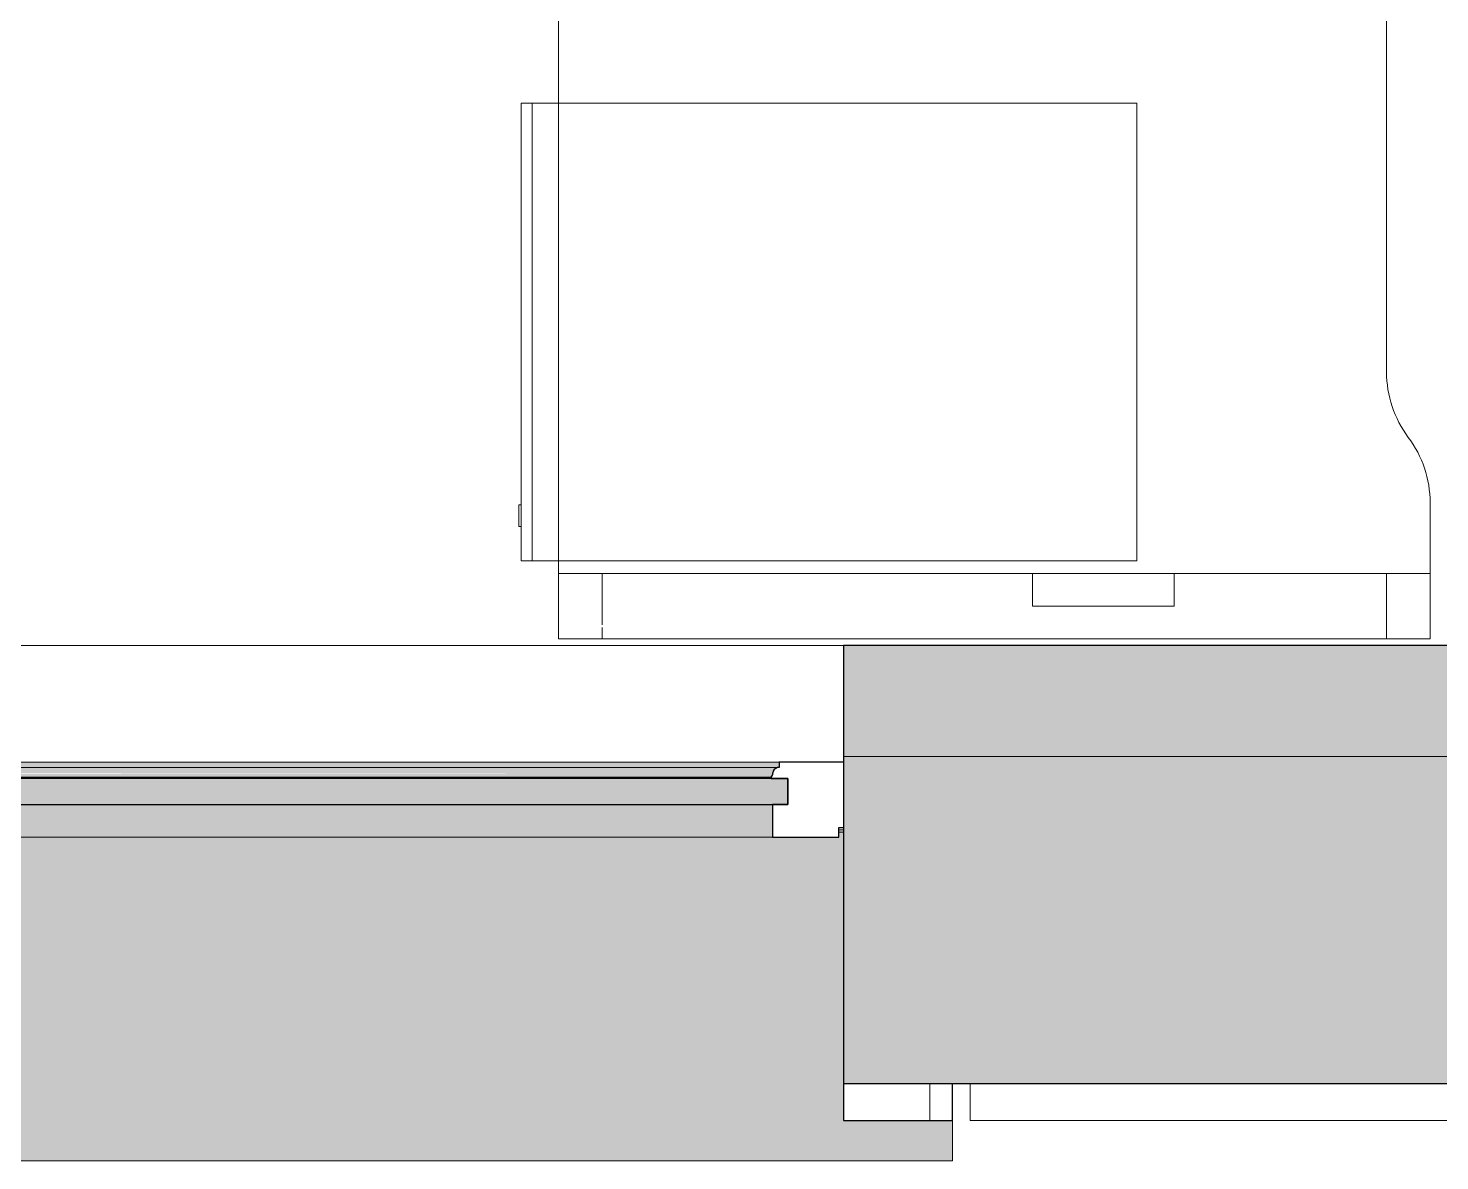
# Model space of a CAD drawing. Header units: millimetres. Extents: x 155927 to 326028, y -36033 to 97293.
# Drawn here: x 221444 to 222740, y 8897 to 9936 of the extents above; entities that cross this region are included whole.
import ezdxf

# ---------------------------------------------------------------- set-up
doc = ezdxf.new("R2010")
doc.units = ezdxf.units.MM
doc.header["$MEASUREMENT"] = 0
for name, color, linetype, lineweight in [('A-GLAZ', 7, 'CONTINUOUS', 9), ('A-GLAZ-CURT', 7, 'CONTINUOUS', 9), ('A-WALL', 7, 'CONTINUOUS', 9), ('A-WALL-PATT', 7, 'CONTINUOUS', 9), ('I-FURN', 8, 'CONTINUOUS', 9), ('I-WALL', 7, 'CONTINUOUS', 9)]:
    doc.layers.add(name, color=color, linetype=linetype, lineweight=lineweight)

msp = doc.modelspace()

# ---------------------------------------------------------------- hatches: boundary and pattern name
at = {"layer": 'A-GLAZ'}
for points in [[(222129.8, 9257.5), (222133.6, 9257.5), (222133.6, 9262.5), (220852, 9262.5), (220852, 9257.5), (222127.8, 9257.5)], [(222127.8, 9252.6), (222129.6, 9256.2), (222129.8, 9257.5), (220854.9, 9257), (220857.6, 9253.9), (220858.3, 9252.6), (222127.4, 9252.6)], [(222126.4, 9248.6), (222127.6, 9252.6), (220858, 9251.5), (220859.3, 9248.6), (222081, 9248.6)], [(222141.6, 9223.6), (222141.6, 9247.5), (220844.1, 9247.5), (220844.1, 9223.6)], [(222126.4, 9247.5), (222126.4, 9248.6), (222081, 9247.5)], [(222127.6, 9193.6), (222127.6, 9223.6), (220858, 9223.6), (220858, 9193.6)], [(222292.8, 8896.6), (222292.8, 8933.6), (222192.8, 8933.6), (222192.8, 9198.3), (222188.5, 9198.3), (222188.5, 9193.6), (220797.2, 9193.6), (220797.2, 9198.3), (219421.5, 9198.3), (219421.5, 9193.6), (218030.2, 9193.6), (218030.2, 9198.3), (216654.5, 9198.3), (216654.5, 9193.6), (215263.2, 9193.6), (215263.2, 9198.3), (215258.8, 9198.3), (215258.8, 8896.6), (222192.8, 8896.6)]]:
    msp.add_hatch(color=256, dxfattribs=at).paths.add_polyline_path(points, flags=0)
h = msp.add_hatch(color=256, dxfattribs=at)
h.paths.add_polyline_path([(222192.8, 9198.3), (222192.8, 9200.4), (222188.5, 9200.4), (222188.5, 9198.3)], flags=0)
h.paths.add_polyline_path([(220564.5, 9198.3), (220797.2, 9198.3), (220797.2, 9200.4), (219421.5, 9200.4), (219421.5, 9198.3), (219431.2, 9198.3)], flags=0)
h.paths.add_polyline_path([(218020.5, 9198.3), (218030.2, 9198.3), (218030.2, 9200.4), (216654.5, 9200.4), (216654.5, 9198.3), (216664.2, 9198.3)], flags=0)
h.paths.add_polyline_path([(215263.2, 9198.3), (215263.2, 9200.4), (215258.8, 9200.4), (215258.8, 9198.3)], flags=0)
at = {"layer": 'A-WALL-PATT'}
msp.add_hatch(color=256, dxfattribs=at).paths.add_polyline_path([(222799.8, 9267.6), (222799.8, 9369.6), (222192.8, 9369.6), (222192.8, 9267.6), (222384.3, 9267.6)], flags=0)
h = msp.add_hatch(color=256, dxfattribs=at)
h.paths.add_polyline_path([(226158.8, 8967.6), (226158.8, 9267.6), (224992.8, 9267.6), (224992.8, 8967.6), (225417.2, 8967.6)], flags=0)
h.paths.add_polyline_path([(222990.9, 8967.6), (223358.8, 8967.6), (223358.8, 9267.6), (222192.8, 9267.6), (222192.8, 8967.6)], flags=0)
h.paths.add_polyline_path([(215258.8, 8967.6), (215258.8, 9267.6), (213567.8, 9267.6), (213567.8, 8967.6)], flags=0)
h.paths.add_polyline_path([(207033.8, 8967.6), (207033.8, 9267.6), (202692.8, 9267.6), (202692.8, 8967.6), (206006.6, 8967.6)], flags=0)
h.paths.add_polyline_path([(199908.8, 8967.6), (199908.8, 9267.6), (197242.8, 9267.6), (197242.8, 8967.6), (198727.6, 8967.6)], flags=0)
h.paths.add_polyline_path([(195608.8, 8967.6), (195608.8, 9267.6), (192942.8, 9267.6), (192942.8, 8967.6), (193875, 8967.6)], flags=0)
h.paths.add_polyline_path([(190158.8, 8967.6), (190158.8, 9267.6), (187692.8, 9267.6), (187692.8, 8967.6), (189022.3, 8967.6)], flags=0)
h.paths.add_polyline_path([(184908.8, 8967.6), (184908.8, 9267.6), (183567.8, 9267.6), (183567.8, 8967.6), (184169.7, 8967.6)], flags=0)
h.paths.add_polyline_path([(179283.8, 8967.6), (179283.8, 9267.6), (177567.8, 9267.6), (177567.8, 8967.6)], flags=0)
h.paths.add_polyline_path([(165783.8, 8967.6), (165783.8, 9267.6), (164242.8, 9267.6), (164242.8, 8967.6), (164759.1, 8967.6)], flags=0)
h.paths.add_polyline_path([(162332.8, 8967.6), (162608.8, 8967.6), (162608.8, 9267.6), (161817.8, 9267.6), (161817.8, 8967.6)], flags=0)
h.paths.add_polyline_path([(157533.8, 8967.6), (157533.8, 9267.6), (156460.8, 9267.6), (156460.8, 8967.6), (157480.1, 8967.6)], flags=0)

# ---------------------------------------------------------------- linework, layer by layer
at = {"layer": 'A-GLAZ'}
for p, q in [((222133.6, 9262.5), (220852, 9262.5)), ((220853.6, 9257.5), (222132.1, 9257.5)), ((222132.1, 9257.5), (222133.6, 9257.5)), ((220859.3, 9248.6), (222126.4, 9248.6)), ((222188.5, 9200.4), (222192.8, 9200.4)), ((222188.5, 9198.3), (222192.8, 9198.3)), ((220858, 9193.6), (222127.6, 9193.6)), ((222292.8, 8933.6), (222292.8, 8896.6)), ((215258.8, 8896.6), (222292.8, 8896.6))]:
    msp.add_line(p, q, dxfattribs=at)
at = {"layer": 'A-GLAZ', "lineweight": 30}
for p, q in [((222133.6, 9257.5), (222132.1, 9257.5)), ((222133.6, 9262.5), (222133.6, 9257.5)), ((222192.8, 9262.5), (222133.6, 9262.5)), ((222141.6, 9247.5), (220844.1, 9247.5)), ((222126.4, 9248.6), (222126.4, 9247.5)), ((222126.4, 9247.5), (222141.6, 9247.5)), ((222141.6, 9223.6), (222141.6, 9247.5)), ((222141.6, 9247.5), (222141.6, 9223.6)), ((220844.1, 9223.6), (222141.6, 9223.6)), ((222141.6, 9223.6), (222127.6, 9223.6)), ((222127.6, 9223.6), (222127.6, 9193.6)), ((222188.5, 9193.6), (222188.5, 9202.6)), ((222188.5, 9202.6), (222192.8, 9202.6)), ((222127.6, 9193.6), (222188.5, 9193.6)), ((222192.8, 8967.6), (222192.8, 8933.6)), ((222292.8, 8933.6), (222292.8, 8967.6)), ((222192.8, 8933.6), (222292.8, 8933.6))]:
    msp.add_line(p, q, dxfattribs=at)
at = {"layer": 'A-GLAZ', "linetype": 'Continuous'}
msp.add_line((222271.8, 8933.6), (222271.8, 8967.6), dxfattribs=at)
at = {"layer": 'A-GLAZ', "lineweight": 30}
for centre, radius, start, end in [((222120.5, 9253), 7.4, 323.4261, 356.5739), ((222133.2, 9252.2), 5.36, 101.9524, 176.5739)]:
    msp.add_arc(centre, radius, start, end, dxfattribs=at)
at = {"layer": 'A-GLAZ'}
for points, knots in [([(222128.7, 9255.2), (222128.6, 9255), (222128.4, 9254.6), (222128, 9253.7), (222127.9, 9253), (222127.8, 9252.6)], [-0.4, -0.4, -0.4, -0.4, -0.3, -0.2, 0, 0, 0, 0]), ([(222132.1, 9257.5), (222131.6, 9257.4), (222131, 9257.2), (222130.2, 9256.7), (222129.8, 9256.4), (222129.6, 9256.2)], [-1, -1, -1, -1, -0.8, -0.7, -0.6, -0.6, -0.6, -0.6])]:
    msp.add_open_spline(points, degree=3, knots=knots, dxfattribs=at)
msp.add_open_spline([(222127.1, 9249.8), (222126.9, 9249.4), (222126.7, 9249), (222126.4, 9248.6)], degree=3, dxfattribs=at)
at = {"layer": 'A-GLAZ-CURT', "lineweight": 20}
for p, q in [((223042.8, 8967.6), (222308.8, 8967.6)), ((222308.8, 8967.6), (222308.8, 8933.6)), ((222308.8, 8933.6), (223042.8, 8933.6))]:
    msp.add_line(p, q, dxfattribs=at)
at = {"layer": 'A-WALL'}
msp.add_line((222799.8, 9267.6), (222192.8, 9267.6), dxfattribs=at)
at = {"layer": 'A-WALL', "lineweight": 30}
for p, q in [((222192.8, 9267.6), (222192.8, 8967.6)), ((222192.8, 8967.6), (223358.8, 8967.6))]:
    msp.add_line(p, q, dxfattribs=at)
at = {"layer": 'I-FURN'}
for p, q in [((221931.1, 10975.6), (221931.1, 9375.6)), ((221931.1, 9375.6), (221931.1, 10975.6)), ((222691.1, 9620.6), (222691.1, 10452.9)), ((222691.1, 10452.9), (222691.1, 9620.6)), ((221906.8, 9867.2), (221896.8, 9867.2)), ((221896.8, 9867.2), (221896.8, 9447.2)), ((221906.8, 9447.2), (221906.8, 9867.2)), ((221931.1, 9867.2), (221906.8, 9867.2)), ((221906.8, 9867.2), (221906.8, 9447.2)), ((222461.8, 9867.2), (221931.1, 9867.2)), ((222461.8, 9447.2), (222461.8, 9867.2)), ((221896.8, 9498.8), (221894.8, 9498.8)), ((221894.8, 9498.8), (221894.8, 9478.8)), ((221894.8, 9478.8), (221894.8, 9498.8)), ((222731.1, 9375.6), (222731.1, 9500.6)), ((222731.1, 9500.6), (222731.1, 9375.6)), ((221894.8, 9478.8), (221896.8, 9478.8)), ((221896.8, 9447.2), (221906.8, 9447.2)), ((221906.8, 9447.2), (221931.1, 9447.2)), ((221931.1, 9447.2), (222461.8, 9447.2)), ((221931.1, 9435.6), (222366.1, 9435.6)), ((221971.1, 9435.6), (221931.1, 9435.6)), ((221931.1, 9375.6), (221931.1, 9435.6)), ((221931.1, 9435.6), (221931.1, 9375.6)), ((222691.1, 9435.6), (221971.1, 9435.6)), ((221971.1, 9435.6), (221971.1, 9388.5)), ((221971.1, 9435.6), (221971.1, 9388.5)), ((222366.1, 9435.6), (222496.1, 9435.6)), ((222366.1, 9405.6), (222366.1, 9435.6)), ((222366.1, 9435.6), (222366.1, 9405.6)), ((222496.1, 9435.6), (222731.1, 9435.6)), ((222496.1, 9435.6), (222496.1, 9405.6)), ((222496.1, 9435.6), (222496.1, 9405.6)), ((222731.1, 9435.6), (222691.1, 9435.6)), ((222691.1, 9435.6), (222691.1, 9375.6)), ((222691.1, 9435.6), (222691.1, 9375.6)), ((222731.1, 9435.6), (222731.1, 9375.6)), ((222731.1, 9435.6), (222731.1, 9375.6)), ((222496.1, 9405.6), (222366.1, 9405.6)), ((222366.1, 9405.6), (222496.1, 9405.6)), ((221971.1, 9386.2), (221971.1, 9375.6)), ((221971.1, 9386.2), (221971.1, 9375.6)), ((222731.1, 9375.6), (221931.1, 9375.6)), ((221931.1, 9375.6), (221971.1, 9375.6)), ((221931.1, 9375.6), (222731.1, 9375.6)), ((222731.1, 9375.6), (221931.1, 9375.6)), ((221971.1, 9375.6), (222691.1, 9375.6)), ((222691.1, 9375.6), (222731.1, 9375.6))]:
    msp.add_line(p, q, dxfattribs=at)
for centre, start, end in [((222791.1, 9620.6), 180, 216.8699), ((222791.1, 9620.6), 180, 216.8699), ((222631.1, 9500.6), 0, 36.8699), ((222631.1, 9500.6), 0, 36.8699)]:
    msp.add_arc(centre, 100, start, end, dxfattribs=at)
at = {"layer": 'I-WALL'}
for p, q in [((220792.8, 9369.6), (222192.8, 9369.6)), ((222192.8, 9267.6), (222799.8, 9267.6))]:
    msp.add_line(p, q, dxfattribs=at)
at = {"layer": 'I-WALL', "lineweight": 30}
for p, q in [((222799.8, 9369.6), (222192.8, 9369.6)), ((222192.8, 9369.6), (222192.8, 9267.6))]:
    msp.add_line(p, q, dxfattribs=at)

doc.saveas('drawing.dxf')
